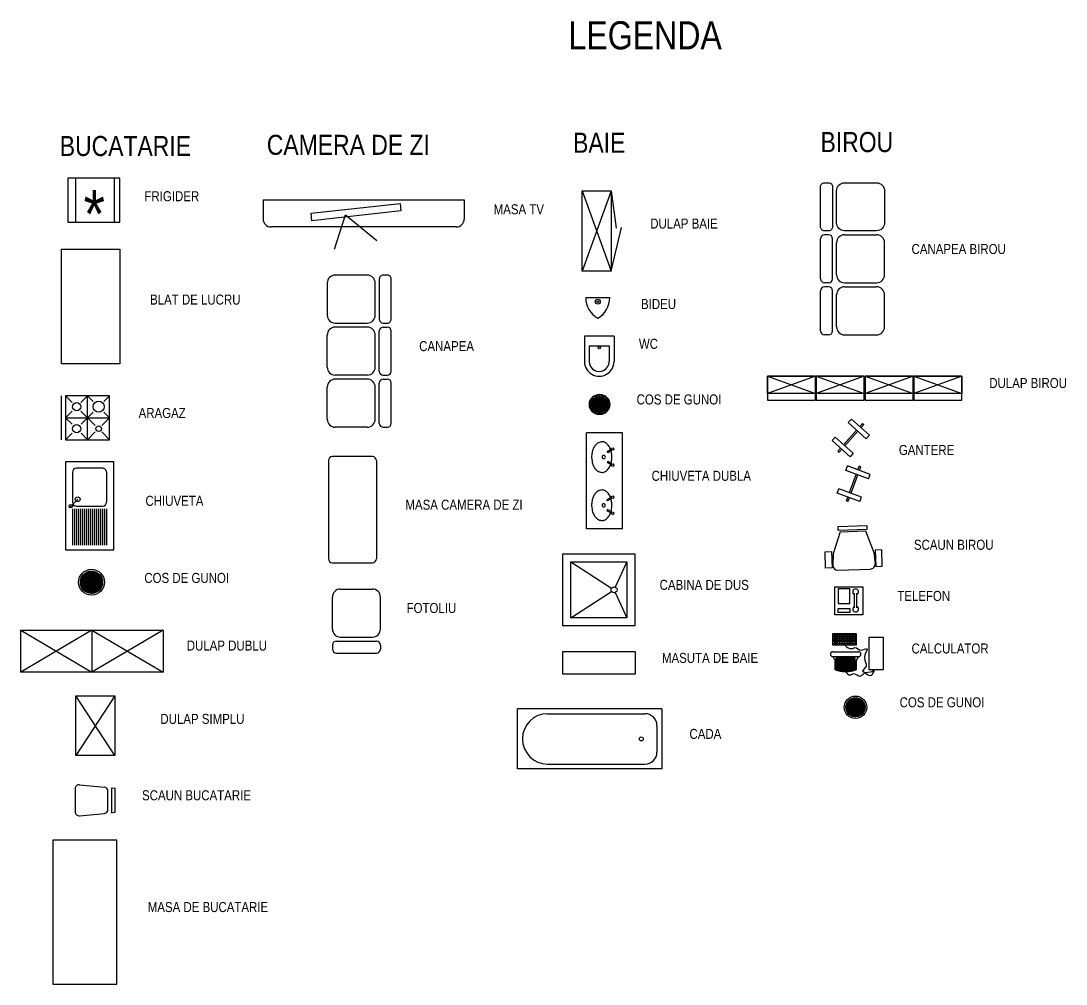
# Model space of a CAD drawing. Header units: centimetres. Extents: x 6698 to 10788, y -16856 to -14452.
# Drawn here: x 8906 to 10212, y -15655 to -14452 of the extents above; entities that cross this region are included whole.
import ezdxf

# ---------------------------------------------------------------- set-up
doc = ezdxf.new("R2010")
doc.units = ezdxf.units.CM
doc.header["$MEASUREMENT"] = 0
for name, color, linetype, lineweight in [('hasura', 252, 'Continuous', 9), ('mobila bucatrie', 10, 'Continuous', 25), ('mobila sufragerie', 210, 'Continuous', 25), ('mobilier baie', 141, 'Continuous', 25), ('mobilier birou', 181, 'Continuous', 25)]:
    doc.layers.add(name, color=color, linetype=linetype, lineweight=lineweight)
doc.layers.add('legenda', color=11, linetype='Continuous')
doc.styles.add('arial narow', font='ARIALN.TTF')

# ---------------------------------------------------------------- blocks, each defined once
blk = doc.blocks.new('frigider')
at = {"layer": 'mobila bucatrie'}
for p, q in [((9319.8, -13141.1), (9254.8, -13141.1)), ((9254.8, -13141.1), (9254.8, -13196.1)), ((9264.8, -13196.1), (9264.8, -13141.1)), ((9313.2, -13196.1), (9313.2, -13141.1)), ((9319.8, -13196.1), (9319.8, -13141.1)), ((9254.8, -13196.1), (9319.8, -13196.1))]:
    blk.add_line(p, q, dxfattribs=at)
at = {"layer": 'mobila bucatrie', "insert": (9288, -13155.8), "char_height": 60, "width": 354.467, "attachment_point": 2, "line_spacing_factor": 0.85, "style": 'arial narow'}
blk.add_mtext('*', dxfattribs=at)
blk = doc.blocks.new('aragaz')
at = {"layer": 'mobila bucatrie'}
for p, q in [((9465.2, -13468.5), (9465.2, -13413.5)), ((9470.2, -13413.5), (9478.5, -13421.8)), ((9489.4, -13421.8), (9497.7, -13413.5)), ((9497.7, -13468.5), (9497.7, -13413.5)), ((9497.7, -13413.5), (9504.8, -13420.6)), ((9518.1, -13420.6), (9525.2, -13413.5)), ((9470.2, -13441), (9478.5, -13432.7)), ((9470.2, -13441), (9525.2, -13441)), ((9478.4, -13449.2), (9470.2, -13441)), ((9489.4, -13432.7), (9507.3, -13450.6)), ((9489.5, -13449.2), (9504.8, -13433.9)), ((9525.2, -13441), (9515.6, -13450.6)), ((9518.1, -13433.9), (9525.2, -13441)), ((9470.2, -13468.5), (9478.4, -13460.3)), ((9497.7, -13468.5), (9489.5, -13460.3)), ((9507.3, -13458.8), (9497.7, -13468.5)), ((9515.6, -13458.8), (9525.2, -13468.5))]:
    blk.add_line(p, q, dxfattribs=at)
blk.add_lwpolyline([(9470.2, -13468.5), (9525.2, -13468.5), (9525.2, -13413.5), (9470.2, -13413.5)], close=True, dxfattribs=at)
for centre, radius in [((9484, -13427.2), 5.12), ((9511.5, -13427.2), 7.02), ((9484, -13454.7), 5.17), ((9511.5, -13454.7), 3.54)]:
    blk.add_circle(centre, radius, dxfattribs=at)
blk = doc.blocks.new('chiuveta bucatarie')
at = {"layer": 'mobila bucatrie'}
for p, q in [((9496.1, -13854.3), (9496.1, -13914.3)), ((9606.1, -13854.3), (9496.1, -13854.3)), ((9606.1, -13914.3), (9606.1, -13854.3)), ((9504.2, -13868.1), (9504.2, -13900.8)), ((9509.2, -13863.1), (9546.4, -13863.1)), ((9551.4, -13900.8), (9551.4, -13868.1)), ((9554.9, -13863.2), (9600.1, -13863.2)), ((9554.9, -13865.7), (9600.1, -13865.7)), ((9554.9, -13868.3), (9600.1, -13868.3)), ((9554.9, -13870.8), (9600.1, -13870.8)), ((9554.9, -13873.3), (9600.1, -13873.3)), ((9554.9, -13875.8), (9600.1, -13875.8)), ((9554.9, -13878.3), (9600.1, -13878.3)), ((9554.9, -13880.8), (9600.1, -13880.8)), ((9554.9, -13883.3), (9600.1, -13883.3)), ((9554.9, -13885.8), (9600.1, -13885.8)), ((9553.6, -13909.9), (9542.9, -13899.2)), ((9554.9, -13888.3), (9600.1, -13888.3)), ((9554.9, -13890.8), (9600.1, -13890.8)), ((9554.9, -13893.3), (9600.1, -13893.3)), ((9554.9, -13895.8), (9600.1, -13895.8)), ((9554.9, -13898.3), (9600.1, -13898.3)), ((9509.2, -13905.8), (9546.4, -13905.8)), ((9554.9, -13900.8), (9600.1, -13900.8)), ((9554.9, -13903.3), (9600.1, -13903.3)), ((9554.9, -13905.8), (9600.1, -13905.8)), ((9496.1, -13914.3), (9606.1, -13914.3))]:
    blk.add_line(p, q, dxfattribs=at)
blk.add_circle((9542.9, -13899.2), 3.01, dxfattribs=at)
for centre, radius, start, end in [((9509.2, -13868.1), 5, 90.0001, 180.0001), ((9546.4, -13868.1), 5, 0, 90), ((9509.2, -13900.8), 5, 180.0001, 270.0001), ((9546.4, -13900.8), 5, 270.0001, 0), ((9551.5, -13907.8), 2.07, 0, 360)]:
    blk.add_arc(centre, radius, start, end, dxfattribs=at)
blk = doc.blocks.new('cos gunoi bucatarie')
at = {"layer": 'hasura', "transparency": 33554623}
h = blk.add_hatch(dxfattribs=at)
h.set_pattern_fill('AR-RROOF', color=256)
h.set_pattern_definition([(0, (-7062.4619, 15490.2612), (2.2, 1), [15, -2, 5, -1]), (0, (-7061.1319, 15490.7612), (-1, 1.33), [3, -0.33, 6, -0.75]), (0, (-7061.96186, 15491.11125), (5.2, 0.67), [8, -1.4, 4, -1])])
h.paths.add_polyline_path([(-13.9, 0, 1), (13.9, 0, 1)])
at = {"layer": 'mobila bucatrie', "lineweight": 30}
blk.add_circle((0, 0), 16.1, dxfattribs=at)
at = {"layer": 'mobila bucatrie'}
blk.add_circle((0, 0), 13.9, dxfattribs=at)
blk = doc.blocks.new('dulap dublu bucatarie')
at = {"layer": 'mobila bucatrie'}
for p, q in [((0, 0), (88.7, -52.3)), ((88.7, 0), (0, -52.3)), ((88.7, 0), (88.7, -52.3)), ((88.7, 0), (177.5, -52.3)), ((177.5, 0), (88.7, -52.3))]:
    blk.add_line(p, q, dxfattribs=at)
blk.add_lwpolyline([(0, 0), (177.5, 0), (177.5, -52.3), (0, -52.3)], close=True, dxfattribs=at)
blk = doc.blocks.new('dulap simplu bucatarie')
at = {"layer": 'mobila bucatrie'}
for p, q in [((48.8, 0), (0, -74.7)), ((48.8, -74.7), (0, 0))]:
    blk.add_line(p, q, dxfattribs=at)
blk.add_lwpolyline([(48.8, 0), (48.8, -74.7), (0, -74.7), (0, 0)], close=True, dxfattribs=at)
blk = doc.blocks.new('scaun')
at = {"layer": 'mobila bucatrie'}
for p, q in [((8937.8, -13387.3), (8968.8, -13390.4)), ((8932.3, -13392.3), (8932.3, -13421.2)), ((8973.3, -13418.2), (8973.3, -13395.4)), ((8977.6, -13391.3), (8977.6, -13422.3)), ((8977.6, -13391.3), (8982.3, -13391.8)), ((8982.3, -13421.8), (8982.3, -13391.8)), ((8937.8, -13426.2), (8968.8, -13423.1)), ((8977.6, -13422.3), (8982.3, -13421.8))]:
    blk.add_line(p, q, dxfattribs=at)
for centre, start, end in [((8937.3, -13392.3), 84.2894, 180), ((8968.3, -13395.4), 0, 84.2894), ((8937.3, -13421.2), 180, 275.7106), ((8968.3, -13418.2), 275.7106, 0)]:
    blk.add_arc(centre, 5, start, end, dxfattribs=at)
blk = doc.blocks.new('masa bucatarie')
at = {"layer": 'mobila bucatrie'}
blk.add_lwpolyline([(8847.3, -13366.8), (8847.3, -13546.8), (8927.3, -13546.8), (8927.3, -13366.8)], close=True, dxfattribs=at)
blk = doc.blocks.new('TV')
at = {"layer": 'mobila sufragerie'}
blk.add_lwpolyline([(0, 0), (111.2, 12.2), (112.2, 2.7), (1, -9.5)], close=True, dxfattribs=at)
blk.add_lwpolyline([(29.2, -44.9), (42.9, -2), (82, -34.3)], dxfattribs=at)
blk = doc.blocks.new('masa televizor')
at = {"layer": 'mobila sufragerie'}
for p, q in [((7444.4, -15089.8), (7444.4, -15113.6)), ((7685.6, -15123.6), (7454.4, -15123.6))]:
    blk.add_line(p, q, dxfattribs=at)
blk.add_lwpolyline([(7444.4, -15089.8), (7695.6, -15089.8), (7695.6, -15113.6, 1)], format="xyb", dxfattribs=at)
for centre, start, end in [((7454.4, -15113.6), 180, 270), ((7685.6, -15113.6), 270, 0)]:
    blk.add_arc(centre, 10, start, end, dxfattribs=at)
blk.add_blockref('TV', (7504.3, -15106.3), dxfattribs=at)
blk = doc.blocks.new('canapea')
at = {"layer": 'mobila sufragerie'}
for p, q in [((10014.2, -12417.7), (9974.2, -12417.7)), ((10029.2, -12472.7), (10029.2, -12422.7)), ((10034.2, -12417.7), (10039.2, -12417.7)), ((10044.2, -12472.7), (10044.2, -12422.7)), ((9964.2, -12467.7), (9964.2, -12427.7)), ((10024.2, -12467.7), (10024.2, -12427.7)), ((10014.2, -12477.7), (9974.2, -12477.7)), ((10014.2, -12482.7), (9974.2, -12482.7)), ((10029.2, -12537.7), (10029.2, -12487.7)), ((10034.2, -12477.7), (10039.2, -12477.7)), ((10034.2, -12482.7), (10039.2, -12482.7)), ((10044.2, -12537.7), (10044.2, -12487.7)), ((9964.2, -12532.7), (9964.2, -12492.7)), ((10024.2, -12532.7), (10024.2, -12492.7)), ((10014.2, -12542.7), (9974.2, -12542.7)), ((10034.2, -12542.7), (10039.2, -12542.7))]:
    blk.add_line(p, q, dxfattribs=at)
for points in [[(9974.2, -12412.7), (10014.2, -12412.7, 0.414214), (10024.2, -12402.7), (10024.2, -12362.7, 0.414214), (10014.2, -12352.7), (9974.2, -12352.7, 0.414214), (9964.2, -12362.7), (9964.2, -12402.7, 0.414214)], [(10044.2, -12407.7), (10044.2, -12357.7, 0.414214), (10039.2, -12352.7), (10034.2, -12352.7, 0.414214), (10029.2, -12357.7), (10029.2, -12407.7, 0.414214), (10034.2, -12412.7), (10039.2, -12412.7, 0.414214)]]:
    blk.add_lwpolyline(points, format="xyb", close=True, dxfattribs=at)
for centre, radius, start, end in [((9974.2, -12427.7), 10, 90, 180), ((10014.2, -12427.7), 10, 0, 90), ((10034.2, -12422.7), 5, 90, 180), ((10039.2, -12422.7), 5, 0, 90), ((9974.2, -12467.7), 10, 180, 270), ((10014.2, -12467.7), 10, 270, 0), ((10034.2, -12472.7), 5, 180, 270), ((10039.2, -12472.7), 5, 270, 0), ((9974.2, -12492.7), 10, 90, 180), ((10014.2, -12492.7), 10, 0, 90), ((10034.2, -12487.7), 5, 90, 180), ((10039.2, -12487.7), 5, 0, 90), ((9974.2, -12532.7), 10, 180, 270), ((10014.2, -12532.7), 10, 270, 0), ((10034.2, -12537.7), 5, 180, 270), ((10039.2, -12537.7), 5, 270, 0)]:
    blk.add_arc(centre, radius, start, end, dxfattribs=at)
blk = doc.blocks.new('masa sufragerie')
at = {"layer": 'mobila sufragerie'}
for p, q in [((9922.5, -12371.5), (9872.5, -12371.5)), ((9867.5, -12376.5), (9867.5, -12499)), ((9927.5, -12376.5), (9927.5, -12499)), ((9872.5, -12504), (9922.5, -12504))]:
    blk.add_line(p, q, dxfattribs=at)
for centre, start, end in [((9872.5, -12376.5), 90, 180), ((9922.5, -12376.5), 0, 90), ((9872.5, -12499), 180, 270), ((9922.5, -12499), 270, 0)]:
    blk.add_arc(centre, 5, start, end, dxfattribs=at)
blk = doc.blocks.new('fotoliu')
at = {"layer": 'mobila sufragerie'}
for p, q in [((9878.4, -12547.7), (9918.4, -12547.7)), ((9868.4, -12597.7), (9868.4, -12557.7)), ((9928.4, -12597.7), (9928.4, -12557.7)), ((9878.4, -12607.7), (9918.4, -12607.7)), ((9868.4, -12617.7), (9868.4, -12622.7)), ((9873.4, -12612.7), (9923.4, -12612.7)), ((9928.4, -12617.7), (9928.4, -12622.7)), ((9873.4, -12627.7), (9923.4, -12627.7))]:
    blk.add_line(p, q, dxfattribs=at)
for centre, radius, start, end in [((9878.4, -12557.7), 10, 90, 180), ((9918.4, -12557.7), 10, 0, 90), ((9878.4, -12597.7), 10, 180, 270), ((9918.4, -12597.7), 10, 270, 0), ((9873.4, -12617.7), 5, 90, 180), ((9923.4, -12617.7), 5, 0, 90), ((9873.4, -12622.7), 5, 180, 270), ((9923.4, -12622.7), 5, 270, 0)]:
    blk.add_arc(centre, radius, start, end, dxfattribs=at)
blk = doc.blocks.new('dulap baie')
at = {"layer": 'mobilier baie'}
for p, q in [((10196, -13139.2), (10232, -13239.8)), ((10232, -13139.2), (10196, -13239.8)), ((10232, -13139.2), (10238.4, -13186)), ((10232, -13239.8), (10244.8, -13185.2))]:
    blk.add_line(p, q, dxfattribs=at)
blk.add_lwpolyline([(10196, -13139.2), (10232, -13139.2), (10232, -13239.8), (10196, -13239.8)], close=True, dxfattribs=at)
blk = doc.blocks.new('pisoar1')
blk.add_line((0, -15), (0, 15))
for centre, start, end in [((0, -15), 30, 90), ((0, 15), 270, 330)]:
    blk.add_arc(centre, 30, start, end)
blk = doc.blocks.new('pisoar')
at = {"layer": 'mobilier baie'}
for p, q in [((10641.9, -13246.2), (10643.9, -13246.2)), ((10642.9, -13247.2), (10642.9, -13245.2))]:
    blk.add_line(p, q, dxfattribs=at)
for radius in [3.13, 1.13]:
    blk.add_circle((10642.9, -13246.2), radius, dxfattribs=at)
at = {"layer": 'mobilier baie', "linetype": 'Continuous'}
blk.add_blockref('pisoar1', (10637.7, -13246.2), dxfattribs=at)
blk = doc.blocks.new('wc')
at = {"layer": 'mobilier baie'}
for p, q in [((11423.4, -13271.9), (11386.4, -13271.9)), ((11386.4, -13271.9), (11386.4, -13303.4)), ((11423.4, -13271.9), (11423.4, -13303.4)), ((11392.4, -13283.9), (11392.4, -13303.4)), ((11392.4, -13283.9), (11417.4, -13283.9)), ((11417.4, -13283.9), (11417.4, -13303.6))]:
    blk.add_line(p, q, dxfattribs=at)
blk.add_circle((11404.9, -13286.1), 1.5, dxfattribs=at)
for radius in [18.5, 12.5]:
    blk.add_arc((11404.9, -13303.4), radius, 180, 0.0041, dxfattribs=at)
blk = doc.blocks.new('cos gunoi')
at = {"layer": 'hasura', "transparency": 33554623}
h = blk.add_hatch(dxfattribs=at)
h.set_pattern_fill('AR-RROOF', color=256)
h.set_pattern_definition([(0, (-6934.0968, 17507.0821), (2.2, 1), [15, -2, 5, -1]), (0, (-6932.7668, 17507.582), (-1, 1.33), [3, -0.33, 6, -0.75]), (0, (-6933.59676, 17507.93206), (5.2, 0.67), [8, -1.4, 4, -1])])
h.paths.add_polyline_path([(10.2, 0, 1), (-10.2, 0, 1)])
at = {"layer": 'mobilier baie', "lineweight": 40}
blk.add_circle((0, 0), 12.3, dxfattribs=at)
at = {"layer": 'mobilier baie'}
blk.add_circle((0, 0), 10.2, dxfattribs=at)
blk = doc.blocks.new('chiuveta dubla')
at = {"layer": 'mobilier baie'}
for p, q in [((10446.4, -13141.5), (10326.4, -13141.5)), ((10326.4, -13141.5), (10326.4, -13186.5)), ((10446.4, -13141.5), (10446.4, -13186.5)), ((10346.7, -13155.5), (10349.9, -13160.9)), ((10346.7, -13155.5), (10349.9, -13160.9)), ((10348, -13154.6), (10351.3, -13160.1)), ((10348, -13154.6), (10351.3, -13160.1)), ((10365.5, -13154.6), (10362.2, -13160.1)), ((10365.5, -13154.6), (10362.2, -13160.1)), ((10366.8, -13155.5), (10363.6, -13160.9)), ((10366.8, -13155.5), (10363.6, -13160.9)), ((10406.8, -13155.5), (10410.1, -13161)), ((10406.8, -13155.5), (10410.1, -13161)), ((10408.2, -13154.7), (10411.5, -13160.2)), ((10408.2, -13154.7), (10411.5, -13160.2)), ((10425.7, -13154.7), (10422.4, -13160.2)), ((10425.7, -13154.7), (10422.4, -13160.2)), ((10427, -13155.5), (10423.8, -13161)), ((10427, -13155.5), (10423.8, -13161)), ((10351.3, -13160.1), (10349.9, -13160.9)), ((10351.3, -13160.1), (10349.9, -13160.9)), ((10362.2, -13160.1), (10363.6, -13160.9)), ((10362.2, -13160.1), (10363.6, -13160.9)), ((10411.5, -13160.2), (10410.1, -13161)), ((10411.5, -13160.2), (10410.1, -13161)), ((10422.4, -13160.2), (10423.8, -13161)), ((10422.4, -13160.2), (10423.8, -13161)), ((10446.4, -13186.5), (10326.4, -13186.5))]:
    blk.add_line(p, q, dxfattribs=at)
for points in [[(10362.1, -13179.7, 0.02503), (10364.9, -13179, 0.032621), (10367.7, -13177.9, 0.040035), (10369.8, -13176.7, 0.035303), (10371.8, -13175.2, 0.038321), (10373.4, -13173.6, 0.054379), (10374.7, -13171.6, 0.054586), (10375.5, -13169.3, 0.060889), (10375.9, -13167, 0.075785), (10375.6, -13164.9, 0.060002), (10374.8, -13163, 0.046948), (10373.4, -13161.1, 0.043635), (10371.6, -13159.4, 0.038584), (10369.5, -13158, 0.028735), (10367.2, -13156.8, 0.031893), (10365, -13156, 0.027941), (10362.7, -13155.5, 0.042673), (10356.7, -13155), (10353.8, -13155.1, 0.021447), (10350.8, -13155.5, 0.027941), (10348.6, -13156, 0.031893), (10346.3, -13156.8, 0.028735), (10344, -13158, 0.038584), (10341.9, -13159.4, 0.043635), (10340.2, -13161.1, 0.046948), (10338.8, -13163, 0.060002), (10337.9, -13164.9, 0.075785), (10337.7, -13167, 0.060889), (10338, -13169.3, 0.054586), (10338.8, -13171.6, 0.054379), (10340.1, -13173.6, 0.038321), (10341.7, -13175.2, 0.035303), (10343.7, -13176.7, 0.040035), (10345.8, -13177.9, 0.032621), (10348.6, -13179, 0.024635), (10351.4, -13179.7, 0.053768), (10356.8, -13180.2), (10359.5, -13180.1)], [(10362.1, -13179.7, 0.02503), (10364.9, -13179, 0.032621), (10367.7, -13177.9, 0.040035), (10369.8, -13176.7, 0.035303), (10371.8, -13175.2, 0.038321), (10373.4, -13173.6, 0.054379), (10374.7, -13171.6, 0.054586), (10375.5, -13169.3, 0.060889), (10375.9, -13167, 0.075785), (10375.6, -13164.9, 0.060002), (10374.8, -13163, 0.046948), (10373.4, -13161.1, 0.043635), (10371.6, -13159.4, 0.038584), (10369.5, -13158, 0.028735), (10367.2, -13156.8, 0.031893), (10365, -13156, 0.027941), (10362.7, -13155.5, 0.042673), (10356.7, -13155), (10353.8, -13155.1, 0.021447), (10350.8, -13155.5, 0.027941), (10348.6, -13156, 0.031893), (10346.3, -13156.8, 0.028735), (10344, -13158, 0.038584), (10341.9, -13159.4, 0.043635), (10340.2, -13161.1, 0.046948), (10338.8, -13163, 0.060002), (10337.9, -13164.9, 0.075785), (10337.7, -13167, 0.060889), (10338, -13169.3, 0.054586), (10338.8, -13171.6, 0.054379), (10340.1, -13173.6, 0.038321), (10341.7, -13175.2, 0.035303), (10343.7, -13176.7, 0.040035), (10345.8, -13177.9, 0.032621), (10348.6, -13179, 0.024635), (10351.4, -13179.7, 0.053768), (10356.8, -13180.2), (10359.5, -13180.1)], [(10356.8, -13167, 0.414221), (10358.8, -13165, 0.414221), (10356.8, -13163, 0.414221), (10354.8, -13165, 0.414221)], [(10356.8, -13167, 0.414221), (10358.8, -13165, 0.414221), (10356.8, -13163, 0.414221), (10354.8, -13165, 0.414221)], [(10416.9, -13167.1, 0.414221), (10418.9, -13165.1, 0.414221), (10416.9, -13163.1, 0.414221), (10414.9, -13165.1, 0.414221)], [(10416.9, -13167.1, 0.414221), (10418.9, -13165.1, 0.414221), (10416.9, -13163.1, 0.414221), (10414.9, -13165.1, 0.414221)]]:
    blk.add_lwpolyline(points, format="xyb", close=True, dxfattribs=at)
for points in [[(10424.9, -13155.9, 0.025128), (10422.9, -13155.5, 0.042673), (10416.9, -13155), (10414, -13155.1, 0.021447), (10411, -13155.5, 0.025126), (10409, -13155.9, 0.031893)], [(10424.9, -13155.9, 0.025128), (10422.9, -13155.5, 0.042673), (10416.9, -13155), (10414, -13155.1, 0.021447), (10411, -13155.5, 0.025126), (10409, -13155.9, 0.031893)], [(10407.4, -13156.4, 0.012883), (10406.5, -13156.8, 0.028735), (10404.2, -13158, 0.038584), (10402, -13159.4, 0.043635), (10400.3, -13161.1, 0.046948), (10398.9, -13163, 0.060002), (10398.1, -13164.9, 0.075785), (10397.8, -13167, 0.060889), (10398.1, -13169.3, 0.054586), (10399, -13171.6, 0.054379), (10400.3, -13173.6, 0.038321), (10401.9, -13175.2, 0.035303), (10403.8, -13176.7, 0.040035), (10406, -13177.9, 0.032621), (10408.8, -13179, 0.024635), (10411.6, -13179.7, 0.053768), (10417, -13180.2), (10419.6, -13180.1), (10422.2, -13179.7, 0.02503)], [(10407.4, -13156.4, 0.012883), (10406.5, -13156.8, 0.028735), (10404.2, -13158, 0.038584), (10402, -13159.4, 0.043635), (10400.3, -13161.1, 0.046948), (10398.9, -13163, 0.060002), (10398.1, -13164.9, 0.075785), (10397.8, -13167, 0.060889), (10398.1, -13169.3, 0.054586), (10399, -13171.6, 0.054379), (10400.3, -13173.6, 0.038321), (10401.9, -13175.2, 0.035303), (10403.8, -13176.7, 0.040035), (10406, -13177.9, 0.032621), (10408.8, -13179, 0.024635), (10411.6, -13179.7, 0.053768), (10417, -13180.2), (10419.6, -13180.1), (10422.2, -13179.7, 0.02503)], [(10422.2, -13179.7, 0.02503), (10425.1, -13179, 0.032621), (10427.8, -13177.9, 0.040035), (10430, -13176.7, 0.035303), (10432, -13175.2, 0.038321), (10433.6, -13173.6, 0.054379), (10434.9, -13171.6, 0.054586), (10435.7, -13169.3, 0.060889), (10436, -13167, 0.075785), (10435.7, -13164.9, 0.060002), (10434.9, -13163, 0.046948), (10433.5, -13161.1, 0.043635), (10431.8, -13159.4, 0.038584), (10429.6, -13158, 0.028735), (10427.4, -13156.8, 0.012881), (10426.5, -13156.4, 0.027941)], [(10422.2, -13179.7, 0.02503), (10425.1, -13179, 0.032621), (10427.8, -13177.9, 0.040035), (10430, -13176.7, 0.035303), (10432, -13175.2, 0.038321), (10433.6, -13173.6, 0.054379), (10434.9, -13171.6, 0.054586), (10435.7, -13169.3, 0.060889), (10436, -13167, 0.075785), (10435.7, -13164.9, 0.060002), (10434.9, -13163, 0.046948), (10433.5, -13161.1, 0.043635), (10431.8, -13159.4, 0.038584), (10429.6, -13158, 0.028735), (10427.4, -13156.8, 0.012881), (10426.5, -13156.4, 0.027941)]]:
    blk.add_lwpolyline(points, format="xyb", dxfattribs=at)
for centre in [(10346.6, -13153.9), (10346.6, -13153.9), (10366.9, -13153.9), (10366.9, -13153.9), (10406.8, -13153.9), (10406.8, -13153.9), (10427.1, -13153.9), (10427.1, -13153.9)]:
    blk.add_circle(centre, 1.6, dxfattribs=at)
blk = doc.blocks.new('dus1')
for p, q in [((0, 90), (90, 90)), ((0, 0), (0, 90)), ((10, 80), (80, 80)), ((10, 10), (10, 80)), ((10, 80), (60.8, 47)), ((80, 80), (65.4, 48.5)), ((80, 80), (80, 10)), ((90, 90), (90, 0)), ((10, 10), (60.8, 43)), ((65.4, 41.5), (80, 10)), ((90, 0), (0, 0)), ((80, 10), (10, 10))]:
    blk.add_line(p, q)
blk.add_circle((64, 45), 3.76)
blk = doc.blocks.new('cabina de dus')
at = {"layer": 'mobilier baie'}
blk.add_blockref('dus1', (8195.7, -16375.1), dxfattribs=at)
blk = doc.blocks.new('cada')
at = {"layer": 'mobilier baie'}
for p, q in [((10292.9, -13341.8), (10292.9, -13266.8)), ((10472.9, -13266.8), (10292.9, -13266.8)), ((10330.4, -13272.8), (10451.9, -13272.8)), ((10472.9, -13266.8), (10472.9, -13341.8)), ((10466.9, -13287.8), (10466.9, -13320.8)), ((10330.4, -13335.8), (10451.9, -13335.8)), ((10472.9, -13341.8), (10292.9, -13341.8))]:
    blk.add_line(p, q, dxfattribs=at)
blk.add_circle((10447.3, -13304.3), 2.5, dxfattribs=at)
for centre, radius, start, end in [((10330.4, -13304.3), 31.5, 90, 270), ((10451.9, -13287.8), 15, 0, 90), ((10451.9, -13320.8), 15, 270, 0)]:
    blk.add_arc(centre, radius, start, end, dxfattribs=at)
blk = doc.blocks.new('canapea birou')
at = {"layer": 'mobilier birou'}
for p, q in [((10093, -13530.2), (10088, -13530.2)), ((10113, -13530.2), (10153, -13530.2)), ((10083, -13585.2), (10083, -13535.2)), ((10098, -13585.2), (10098, -13535.2)), ((10103, -13580.2), (10103, -13540.2)), ((10163, -13580.2), (10163, -13540.2)), ((10093, -13590.2), (10088, -13590.2)), ((10093, -13595.2), (10088, -13595.2)), ((10113, -13590.2), (10153, -13590.2)), ((10113, -13595.2), (10153, -13595.2)), ((10083, -13650.2), (10083, -13600.2)), ((10098, -13650.2), (10098, -13600.2)), ((10103, -13645.2), (10103, -13605.2)), ((10163, -13645.2), (10163, -13605.2)), ((10093, -13655.2), (10088, -13655.2)), ((10113, -13655.2), (10153, -13655.2))]:
    blk.add_line(p, q, dxfattribs=at)
for points in [[(10083, -13520.2), (10083, -13470.2, -0.414214), (10088, -13465.2), (10093, -13465.2, -0.414214), (10098, -13470.2), (10098, -13520.2, -0.414214), (10093, -13525.2), (10088, -13525.2, -0.414214)], [(10153, -13525.2), (10113, -13525.2, -0.414214), (10103, -13515.2), (10103, -13475.2, -0.414214), (10113, -13465.2), (10153, -13465.2, -0.414214), (10163, -13475.2), (10163, -13515.2, -0.414214)]]:
    blk.add_lwpolyline(points, format="xyb", close=True, dxfattribs=at)
for centre, radius, start, end in [((10088, -13535.2), 5, 90, 180), ((10093, -13535.2), 5, 0, 90), ((10113, -13540.2), 10, 90, 180), ((10153, -13540.2), 10, 0, 90), ((10088, -13585.2), 5, 180, 270), ((10093, -13585.2), 5, 270, 0), ((10113, -13580.2), 10, 180, 270), ((10153, -13580.2), 10, 270, 0), ((10088, -13600.2), 5, 90, 180), ((10093, -13600.2), 5, 0, 90), ((10113, -13605.2), 10, 90, 180), ((10153, -13605.2), 10, 0, 90), ((10088, -13650.2), 5, 180, 270), ((10093, -13650.2), 5, 270, 0), ((10113, -13645.2), 10, 180, 270), ((10153, -13645.2), 10, 270, 0)]:
    blk.add_arc(centre, radius, start, end, dxfattribs=at)
blk = doc.blocks.new('biblioteca birou')
at = {"layer": 'mobilier birou'}
for p, q in [((10209.5, -13369.1), (10269.5, -13390.8)), ((10269.5, -13369.1), (10209.5, -13390.8)), ((10270.5, -13369.1), (10330.5, -13390.8)), ((10330.5, -13369.1), (10270.5, -13390.8)), ((10331.5, -13369.1), (10391.5, -13390.8)), ((10391.5, -13369.1), (10331.5, -13390.8)), ((10392.5, -13369.1), (10452.5, -13390.8)), ((10452.5, -13369.1), (10392.5, -13390.8))]:
    blk.add_line(p, q, dxfattribs=at)
for points in [[(10209.5, -13369.1), (10209.5, -13399.1), (10269.5, -13399.1), (10269.5, -13399.1), (10269.5, -13369.1), (10209.5, -13369.1)], [(10270.5, -13369.1), (10270.5, -13399.1), (10330.5, -13399.1), (10330.5, -13399.1), (10330.5, -13369.1), (10270.5, -13369.1)], [(10331.5, -13369.1), (10331.5, -13399.1), (10391.5, -13399.1), (10391.5, -13399.1), (10391.5, -13369.1), (10331.5, -13369.1)], [(10392.5, -13369.1), (10392.5, -13399.1), (10452.5, -13399.1), (10452.5, -13399.1), (10452.5, -13369.1), (10392.5, -13369.1)]]:
    blk.add_lwpolyline(points, dxfattribs=at)
for points in [[(10209.5, -13369.1), (10269.5, -13369.1), (10269.5, -13390.8), (10209.5, -13390.8)], [(10270.5, -13369.1), (10330.5, -13369.1), (10330.5, -13390.8), (10270.5, -13390.8)], [(10331.5, -13369.1), (10391.5, -13369.1), (10391.5, -13390.8), (10331.5, -13390.8)], [(10392.5, -13369.1), (10452.5, -13369.1), (10452.5, -13390.8), (10392.5, -13390.8)]]:
    blk.add_lwpolyline(points, close=True, dxfattribs=at)
blk = doc.blocks.new('*U1471')
at = {"layer": 'mobilier birou'}
for p, q in [((8397.9, -15417.4), (8408.4, -15389.1)), ((8398.1, -15402.4), (8398.8, -15400.6)), ((8398.8, -15400.6), (8403.5, -15402.3)), ((8403.5, -15419.5), (8414, -15391.2)), ((8408.4, -15389.1), (8414, -15391.2)), ((8426.3, -15427.9), (8436.8, -15399.6)), ((8436.8, -15399.6), (8442.4, -15401.7)), ((8398.1, -15402.4), (8402.8, -15404.2)), ((8408.4, -15406.3), (8431.2, -15414.7)), ((8409.1, -15404.4), (8431.9, -15412.8)), ((8431.9, -15430), (8442.4, -15401.7)), ((8397.9, -15417.4), (8403.5, -15419.5)), ((8436.8, -15416.8), (8441.5, -15418.5)), ((8437.5, -15414.9), (8442.2, -15416.6)), ((8441.5, -15418.5), (8442.2, -15416.6)), ((8426.3, -15427.9), (8431.9, -15430))]:
    blk.add_line(p, q, dxfattribs=at)
blk = doc.blocks.new('*U1470')
at = {"layer": 'mobilier birou'}
for p, q in [((8418.5, -15387.4), (8416.5, -15387.5)), ((8416.8, -15392.5), (8416.5, -15387.5)), ((8418.8, -15392.4), (8418.5, -15387.4)), ((8432.9, -15391.6), (8402.8, -15393.3)), ((8403.1, -15399.3), (8402.8, -15393.3)), ((8433.2, -15397.6), (8403.1, -15399.3)), ((8418.5, -15422.7), (8417.1, -15398.5)), ((8420.5, -15422.6), (8419.1, -15398.4)), ((8433.2, -15397.6), (8432.9, -15391.6)), ((8434.5, -15421.8), (8404.4, -15423.5)), ((8404.7, -15429.5), (8404.4, -15423.5)), ((8434.9, -15427.8), (8434.5, -15421.8)), ((8434.9, -15427.8), (8404.7, -15429.5)), ((8419.1, -15433.7), (8418.8, -15428.7)), ((8421.1, -15433.6), (8419.1, -15433.7)), ((8421.1, -15433.6), (8420.8, -15428.6))]:
    blk.add_line(p, q, dxfattribs=at)
blk = doc.blocks.new('*U1466')
at = {"layer": 'mobilier birou'}
blk.add_line((-1.3, -55.2), (39.1, -53.8), dxfattribs=at)
for points in [[(-1.2, -0.5), (34.6, 0.8), (34.8, -4.3), (-1, -5.5)], [(-17.4, -32.2), (-9.2, -31.9), (-8.5, -52.4), (-16.7, -52.7)], [(53.4, -29.7), (45.2, -30), (45.9, -50.5), (54.1, -50.2)]]:
    blk.add_lwpolyline(points, close=True, dxfattribs=at)
for points in [[(1.5, -7.3), (-7.1, -34.7), (-7.8, -49)], [(1.5, -7.3), (33, -6.2), (43.4, -32.9), (45.2, -47.1)]]:
    blk.add_lwpolyline(points, dxfattribs=at)
for centre, radius, start, end in [((-1.2, -48.5), 6.64, 183.8752, 268.7679), ((38.9, -47.5), 6.25, 271.9228, 3.4649)]:
    blk.add_arc(centre, radius, start, end, dxfattribs=at)
blk = doc.blocks.new('telefon')
at = {"layer": 'mobilier birou'}
for p, q in [((-10.5, 27.2), (-10.5, 8.7)), ((-7.6, 27.2), (-7.6, 8.7)), ((-30.8, 14.2), (-16.3, 14.2))]:
    blk.add_line(p, q, dxfattribs=at)
for points in [[(-35, 35), (0, 35), (0, 0), (-35, 0), (-35, 35)], [(-16.3, 14.2), (-16.3, 32.8), (-30.8, 32.8), (-30.8, 14.2)]]:
    blk.add_lwpolyline(points, dxfattribs=at)
blk.add_lwpolyline([(-30.8, 8), (-16.1, 8), (-16.1, 3.1), (-30.8, 3.1)], close=True, dxfattribs=at)
for centre, start, end in [((-8.9, 28.8), 291.7284, 244.9713), ((-8.8, 7.4), 116.5582, 69.7466)]:
    blk.add_arc(centre, 3.65, start, end, dxfattribs=at)
blk = doc.blocks.new('computer')
at = {"layer": 'mobilier birou'}
for p, q in [((-29.4, 22.2), (2.6, 22.2)), ((-29.4, 16.1), (2.6, 16.1)), ((-25.1, 14.4), (-1.8, 14.4)), ((-25.1, 0.5), (-25.1, 14.4)), ((-24.2, 14.4), (-24.2, 0.2)), ((-23.7, 14.4), (-23.7, 0)), ((-22.7, 14.4), (-22.7, -0.4)), ((-22.2, 14.4), (-22.2, -0.5)), ((-21.2, 14.4), (-21.2, -0.8)), ((-20.7, 14.4), (-20.7, -0.9)), ((-19.7, 14.4), (-19.7, -1.1)), ((-19.2, 14.4), (-19.2, -1.2)), ((-18.2, 14.4), (-18.2, -1.4)), ((-17.7, 14.4), (-17.7, -1.5)), ((-16.7, 14.4), (-16.7, -1.6)), ((-16.2, 14.4), (-16.2, -1.6)), ((-15.2, 14.4), (-15.2, -1.7)), ((-14.7, 14.4), (-14.7, -1.7)), ((-13.7, 14.4), (-13.7, -1.8)), ((-13.2, 14.4), (-13.2, -1.8)), ((-12.2, 14.4), (-12.2, -1.7)), ((-11.7, 14.4), (-11.7, -1.7)), ((-10.7, 14.4), (-10.7, -1.6)), ((-10.2, 14.4), (-10.2, -1.6)), ((-9.2, 14.4), (-9.2, -1.5)), ((-8.7, 14.4), (-8.7, -1.4)), ((-7.7, 14.4), (-7.7, -1.2)), ((-7.2, 14.4), (-7.2, -1.1)), ((-6.2, 14.4), (-6.2, -0.9)), ((-5.7, 14.4), (-5.7, -0.8)), ((-4.7, 14.4), (-4.7, -0.5)), ((-4.2, 14.4), (-4.2, -0.4)), ((-3.2, 14.4), (-3.2, 0)), ((-2.7, 14.4), (-2.7, 0.1)), ((-1.8, 14.4), (-1.8, 0.5)), ((-26.8, 9.2), (-26.8, 0)), ((-24.2, 0.2), (-24.2, 0.1)), ((0, 9.2), (0, 0))]:
    blk.add_line(p, q, dxfattribs=at)
for centre, radius, start, end in [((-29.4, 19.2), 3.06, 90, 270), ((2.6, 19.2), 3.06, 270, 90), ((-13.4, 32.1), 34.8, 247.3309, 292.6691), ((-13.5, 29.4), 31.1, 247.96, 292.04)]:
    blk.add_arc(centre, radius, start, end, dxfattribs=at)
for points in [[(-29.4, 16.1), (-27, 11.6), (-26.8, 9.2)], [(2.6, 16.1), (0.1, 11.6), (0, 9.2)]]:
    blk.add_spline(points, degree=3, dxfattribs=at)
blk = doc.blocks.new('tastatura birou')
at = {"layer": 'mobilier birou'}
for points in [[(-30, 13.5), (-30, 0), (0, 0), (0, 13.5)], [(-29.6, 12.8), (-29.6, 11.5), (-28.4, 11.5), (-28.4, 12.8)], [(-29.6, 10.8), (-29.6, 9.5), (-28.4, 9.5), (-28.4, 10.8)], [(-29.6, 8.8), (-29.6, 7.5), (-28.4, 7.5), (-28.4, 8.8)], [(-29.6, 6.8), (-29.6, 5.5), (-28.4, 5.5), (-28.4, 6.8)], [(-29.6, 4.8), (-29.6, 3.5), (-28.4, 3.5), (-28.4, 4.8)], [(-29.6, 2.2), (-29.6, 1), (-28.4, 1), (-28.4, 2.2)], [(-27.9, 12.8), (-27.9, 11.5), (-26.7, 11.5), (-26.7, 12.8)], [(-27.9, 10.8), (-27.9, 9.5), (-26.7, 9.5), (-26.7, 10.8)], [(-27.9, 8.8), (-27.9, 7.5), (-26.7, 7.5), (-26.7, 8.8)], [(-27.9, 6.8), (-27.9, 5.5), (-26.7, 5.5), (-26.7, 6.8)], [(-27.9, 4.8), (-27.9, 3.5), (-26.7, 3.5), (-26.7, 4.8)], [(-27.9, 2.2), (-27.9, 1), (-26.7, 1), (-26.7, 2.2)], [(-26.2, 12.8), (-26.2, 11.5), (-25, 11.5), (-25, 12.8)], [(-26.2, 10.8), (-26.2, 9.5), (-25, 9.5), (-25, 10.8)], [(-26.2, 8.8), (-26.2, 7.5), (-25, 7.5), (-25, 8.8)], [(-26.2, 6.8), (-26.2, 5.5), (-25, 5.5), (-25, 6.8)], [(-26.2, 4.8), (-26.2, 3.5), (-25, 3.5), (-25, 4.8)], [(-26.2, 2.2), (-26.2, 1), (-25, 1), (-25, 2.2)], [(-24.5, 12.8), (-24.5, 11.5), (-23.3, 11.5), (-23.3, 12.8)], [(-24.5, 10.8), (-24.5, 9.5), (-23.3, 9.5), (-23.3, 10.8)], [(-24.5, 8.8), (-24.5, 7.5), (-23.3, 7.5), (-23.3, 8.8)], [(-24.5, 6.8), (-24.5, 5.5), (-23.3, 5.5), (-23.3, 6.8)], [(-24.5, 4.8), (-24.5, 3.5), (-23.3, 3.5), (-23.3, 4.8)], [(-24.5, 2.2), (-24.5, 1), (-23.3, 1), (-23.3, 2.2)], [(-22, 12.8), (-22, 11.5), (-20.8, 11.5), (-20.8, 12.8)], [(-22, 10.8), (-22, 9.5), (-20.8, 9.5), (-20.8, 10.8)], [(-22, 8.8), (-22, 7.5), (-20.8, 7.5), (-20.8, 8.8)], [(-22, 6.8), (-22, 5.5), (-20.8, 5.5), (-20.8, 6.8)], [(-22, 4.8), (-22, 3.5), (-20.8, 3.5), (-20.8, 4.8)], [(-22, 2.2), (-22, 1), (-20.8, 1), (-20.8, 2.2)], [(-20, 12.8), (-20, 11.5), (-18.8, 11.5), (-18.8, 12.8)], [(-20, 10.8), (-20, 9.5), (-18.8, 9.5), (-18.8, 10.8)], [(-20, 8.8), (-20, 7.5), (-18.8, 7.5), (-18.8, 8.8)], [(-20, 6.8), (-20, 5.5), (-18.8, 5.5), (-18.8, 6.8)], [(-20, 4.8), (-20, 3.5), (-18.8, 3.5), (-18.8, 4.8)], [(-20, 2.2), (-20, 1), (-18.8, 1), (-18.8, 2.2)], [(-17.6, 12.8), (-17.6, 11.5), (-16.4, 11.5), (-16.4, 12.8)], [(-17.6, 10.8), (-17.6, 9.5), (-16.4, 9.5), (-16.4, 10.8)], [(-17.6, 8.8), (-17.6, 7.5), (-16.4, 7.5), (-16.4, 8.8)], [(-17.6, 6.8), (-17.6, 5.5), (-16.4, 5.5), (-16.4, 6.8)], [(-17.6, 4.8), (-17.6, 3.5), (-16.4, 3.5), (-16.4, 4.8)], [(-17.6, 2.2), (-17.6, 1), (-16.4, 1), (-16.4, 2.2)], [(-15.6, 12.8), (-15.6, 11.5), (-14.4, 11.5), (-14.4, 12.8)], [(-15.6, 10.8), (-15.6, 9.5), (-14.4, 9.5), (-14.4, 10.8)], [(-15.6, 8.8), (-15.6, 7.5), (-14.4, 7.5), (-14.4, 8.8)], [(-15.6, 6.8), (-15.6, 5.5), (-14.4, 5.5), (-14.4, 6.8)], [(-15.6, 4.8), (-15.6, 3.5), (-14.4, 3.5), (-14.4, 4.8)], [(-15.6, 2.2), (-15.6, 1), (-14.4, 1), (-14.4, 2.2)], [(-6.4, 12.8), (-6.4, 11.5), (-13.6, 11.5), (-13.6, 12.8)], [(-13.6, 10.8), (-13.6, 9.5), (-12.4, 9.5), (-12.4, 10.8)], [(-13.6, 8.8), (-13.6, 7.5), (-12.4, 7.5), (-12.4, 8.8)], [(-13.6, 6.8), (-13.6, 5.5), (-12.4, 5.5), (-12.4, 6.8)], [(-13.6, 4.8), (-13.6, 3.5), (-12.4, 3.5), (-12.4, 4.8)], [(-13.6, 2.2), (-13.6, 1), (-12.4, 1), (-12.4, 2.2)], [(-11.6, 10.8), (-11.6, 9.5), (-10.4, 9.5), (-10.4, 10.8)], [(-11.6, 8.8), (-11.6, 7.5), (-10.4, 7.5), (-10.4, 8.8)], [(-11.6, 6.8), (-11.6, 5.5), (-10.4, 5.5), (-10.4, 6.8)], [(-11.6, 4.8), (-11.6, 3.5), (-10.4, 3.5), (-10.4, 4.8)], [(-11.6, 2.2), (-11.6, 1), (-10.4, 1), (-10.4, 2.2)], [(-9.6, 10.8), (-9.6, 9.5), (-8.4, 9.5), (-8.4, 10.8)], [(-9.6, 8.8), (-9.6, 7.5), (-8.4, 7.5), (-8.4, 8.8)], [(-9.6, 6.8), (-9.6, 5.5), (-8.4, 5.5), (-8.4, 6.8)], [(-9.6, 4.8), (-9.6, 3.5), (-8.4, 3.5), (-8.4, 4.8)], [(-9.6, 2.2), (-9.6, 1), (-8.4, 1), (-8.4, 2.2)], [(-7.6, 10.8), (-7.6, 9.5), (-6.4, 9.5), (-6.4, 10.8)], [(-7.6, 8.8), (-7.6, 7.5), (-6.4, 7.5), (-6.4, 8.8)], [(-7.6, 6.8), (-7.6, 5.5), (-6.4, 5.5), (-6.4, 6.8)], [(-7.6, 4.8), (-7.6, 3.5), (-6.4, 3.5), (-6.4, 4.8)], [(-7.6, 2.2), (-7.6, 1), (-6.4, 1), (-6.4, 2.2)], [(-5.6, 12.8), (-5.6, 11.5), (-4.4, 11.5), (-4.4, 12.8)], [(-5.6, 10.8), (-5.6, 9.5), (-4.4, 9.5), (-4.4, 10.8)], [(-5.6, 8.8), (-5.6, 7.5), (-4.4, 7.5), (-4.4, 8.8)], [(-5.6, 6.8), (-5.6, 5.5), (-4.4, 5.5), (-4.4, 6.8)], [(-5.6, 4.8), (-5.6, 3.5), (-4.4, 3.5), (-4.4, 4.8)], [(-5.6, 2.2), (-5.6, 1), (-4.4, 1), (-4.4, 2.2)], [(-3.6, 12.8), (-3.6, 11.5), (-2.4, 11.5), (-2.4, 12.8)], [(-3.6, 10.8), (-3.6, 9.5), (-2.4, 9.5), (-2.4, 10.8)], [(-3.6, 8.8), (-3.6, 7.5), (-2.4, 7.5), (-2.4, 8.8)], [(-3.6, 6.8), (-3.6, 5.5), (-2.4, 5.5), (-2.4, 6.8)], [(-3.6, 4.8), (-3.6, 3.5), (-2.4, 3.5), (-2.4, 4.8)], [(-3.6, 2.2), (-3.6, 1), (-2.4, 1), (-2.4, 2.2)], [(-1.6, 12.8), (-1.6, 11.5), (-0.4, 11.5), (-0.4, 12.8)], [(-1.6, 10.8), (-1.6, 9.5), (-0.4, 9.5), (-0.4, 10.8)], [(-1.6, 8.8), (-1.6, 7.5), (-0.4, 7.5), (-0.4, 8.8)], [(-1.6, 6.8), (-1.6, 5.5), (-0.4, 5.5), (-0.4, 6.8)], [(-1.6, 4.8), (-1.6, 3.5), (-0.4, 3.5), (-0.4, 4.8)], [(-1.6, 2.2), (-1.6, 1), (-0.4, 1), (-0.4, 2.2)]]:
    blk.add_lwpolyline(points, close=True, dxfattribs=at)
blk = doc.blocks.new('cos gunoi birou')
at = {"layer": 'hasura', "transparency": 33554623}
h = blk.add_hatch(dxfattribs=at)
h.set_pattern_fill('AR-RROOF', color=256)
h.set_pattern_definition([(0, (-8117.7844, 15489.697), (2.2, 1), [15, -2, 5, -1]), (0, (-8116.4544, 15490.197), (-1, 1.33), [3, -0.33, 6, -0.75]), (0, (-8117.2844, 15490.547), (5.2, 0.67), [8, -1.4, 4, -1])])
h.paths.add_polyline_path([(11.9, 0, 1), (-11.9, 0, 1)])
at = {"layer": 'mobilier birou', "lineweight": 30}
blk.add_circle((0, 0), 14, dxfattribs=at)
at = {"layer": 'mobilier birou'}
blk.add_circle((0, 0), 11.9, dxfattribs=at)

msp = doc.modelspace()

# ---------------------------------------------------------------- linework, layer by layer
at = {"layer": 'mobila bucatrie'}
msp.add_lwpolyline([(8957.34, -14737.32), (9029.88, -14737.32), (9029.88, -14880.47), (8957.34, -14880.47)], close=True, dxfattribs=at)
at = {"layer": 'mobilier baie'}
msp.add_lwpolyline([(9583.14, -15239.77), (9673.6, -15239.77), (9673.6, -15268.17), (9583.14, -15268.17)], close=True, dxfattribs=at)
at = {"layer": 'mobilier birou'}
msp.add_lwpolyline([(9983.49, -15222.2), (9965.49, -15222.2), (9965.49, -15262.2), (9983.49, -15262.2)], close=True, dxfattribs=at)
msp.add_spline([(9934.81, -15231.35), (9944.45, -15236.07), (9947.96, -15234.93), (9955.67, -15238.01), (9962.85, -15235.96), (9959.82, -15247.6), (9961.93, -15258.12), (9957.56, -15264.21), (9967.27, -15265.18), (9972.8, -15262.2)], degree=3, dxfattribs=at)
msp.add_open_spline([(9936.31, -15264.89), (9938.09, -15267.08), (9941.06, -15270.76), (9947.67, -15265.03), (9954.31, -15274.03), (9960.59, -15263.17), (9967.87, -15274.47), (9972.31, -15263.65), (9972.8, -15262.2)], degree=3, knots=[0, 0, 0, 0, 6.9541571, 11.6455226, 20.5896898, 27.2562132, 35.8635804, 41.8961467, 41.8961467, 41.8961467, 41.8961467], dxfattribs=at)

# ---------------------------------------------------------------- block references
at = {"layer": 'hasura'}
for name, p in [('cos gunoi bucatarie', (8994.65, -15153.22)), ('tastatura birou', (9949.81, -15231.35)), ('cos gunoi birou', (9948.67, -15309.43))]:
    msp.add_blockref(name, p, dxfattribs=at)
at = {"layer": 'mobila bucatrie'}
for name, p in [('frigider', (-289.87, -1507.36)), ('aragaz', (-507.88, -1506.71)), ('scaun', (41.95, -2018.79)), ('masa bucatarie', (99.17, -2108.43))]:
    msp.add_blockref(name, p, dxfattribs=at)
at = {"layer": 'mobila bucatrie', "rotation": 270}
msp.add_blockref('chiuveta bucatarie', (22876.65, -5506.63), dxfattribs=at)
at = {"layer": 'mobila sufragerie'}
for name, p in [('canapea', (-675.21, -2416.81)), ('masa sufragerie', (-576.96, -2624.83)), ('fotoliu', (-572.9, -2613.98))]:
    msp.add_blockref(name, p, dxfattribs=at)
at = {"layer": 'mobilier baie'}
for name, p in [('dulap baie', (-588.46, -1524.91)), ('wc', (-1776.22, -1574.02)), ('cos gunoi', (9629.1, -14931.1)), ('cada', (-766.14, -2044.59))]:
    msp.add_blockref(name, p, dxfattribs=at)
at = {"layer": 'mobilier baie', "rotation": 270}
for name, p in [('pisoar', (22873.04, -4159.83)), ('chiuveta dubla', (22799.36, -4640.12))]:
    msp.add_blockref(name, p, dxfattribs=at)
at = {"layer": 'mobilier birou'}
for name, p in [('canapea birou', (-178.01, -1188.96)), ('masa televizor', (1764.53, 414.19)), ('biblioteca birou', (-370.83, -1526.56)), ('*U1466', (9928.08, -15082.96)), ('cabina de dus', (1387.46, 1167.41)), ('telefon', (9957.73, -15194.06)), ('dulap dublu bucatarie', (8906.5, -15213.04)), ('computer', (9949.73, -15262.2)), ('dulap simplu bucatarie', (8974.91, -15295.02))]:
    msp.add_blockref(name, p, dxfattribs=at)
for name, p, rotation in [('*U1470', (4998.87, -31822.82), 135), ('*U1471', (-5463.15, -23450.38), 90)]:
    msp.add_blockref(name, p, dxfattribs=dict(at, rotation=rotation))

# ---------------------------------------------------------------- texts
at = {"layer": 'legenda', "style": 'arial narow'}
for s, height, p in [('LEGENDA', 35, (9590.25, -14487.51)), ('BAIE', 25, (9596.07, -14616.68)), ('BIROU', 25, (9905.02, -14615.86)), ('BUCATARIE', 25, (8955.06, -14620.78)), ('CAMERA DE ZI', 25, (9213.58, -14619.31)), ('FRIGIDER', 12.5, (9060.73, -14677.24)), ('MASA TV', 12.5, (9496.83, -14693.57)), ('DULAP BAIE', 12.5, (9692.37, -14711.36)), ('CANAPEA BIROU', 12.5, (10018.67, -14743.18)), ('BLAT DE LUCRU', 12.5, (9067.76, -14806.36)), ('BIDEU', 12.5, (9680.88, -14811.86)), ('CANAPEA', 12.5, (9403.83, -14864.48)), ('WC', 12.5, (9678.22, -14861.63)), ('DULAP BIROU', 12.5, (10115.73, -14910.61)), ('COS DE GUNOI', 12.5, (9675.35, -14931.1)), ('ARAGAZ', 12.5, (9053.45, -14948.02)), ('GANTERE', 12.5, (10002.82, -14994.26)), ('CHIUVETA DUBLA', 12.5, (9694.06, -15026.5)), ('CHIUVETA', 12.5, (9062.04, -15057.76)), ('MASA CAMERA DE ZI', 12.5, (9386.65, -15062.61)), ('SCAUN BIROU', 12.5, (10021.64, -15112.65)), ('COS DE GUNOI', 12.5, (9060.61, -15154.08)), ('CABINA DE DUS', 12.5, (9704.13, -15162.74)), ('TELEFON', 12.5, (10000.84, -15176.56)), ('FOTOLIU', 12.5, (9388.08, -15191.64)), ('DULAP DUBLU', 12.5, (9113.59, -15238.54)), ('CALCULATOR', 12.5, (10018.67, -15242.2)), ('MASUTA DE BAIE', 12.5, (9707, -15253.97)), ('COS DE GUNOI', 12.5, (10003.81, -15309.43)), ('DULAP SIMPLU', 12.5, (9080.66, -15330.13)), ('CADA', 12.5, (9741.37, -15348.87)), ('SCAUN BUCATARIE', 12.5, (9057.76, -15425.57)), ('MASA DE BUCATARIE', 12.5, (9064.92, -15565.2))]:
    msp.add_text(s, height=height, dxfattribs=at).set_placement(p)

doc.saveas('drawing.dxf')
